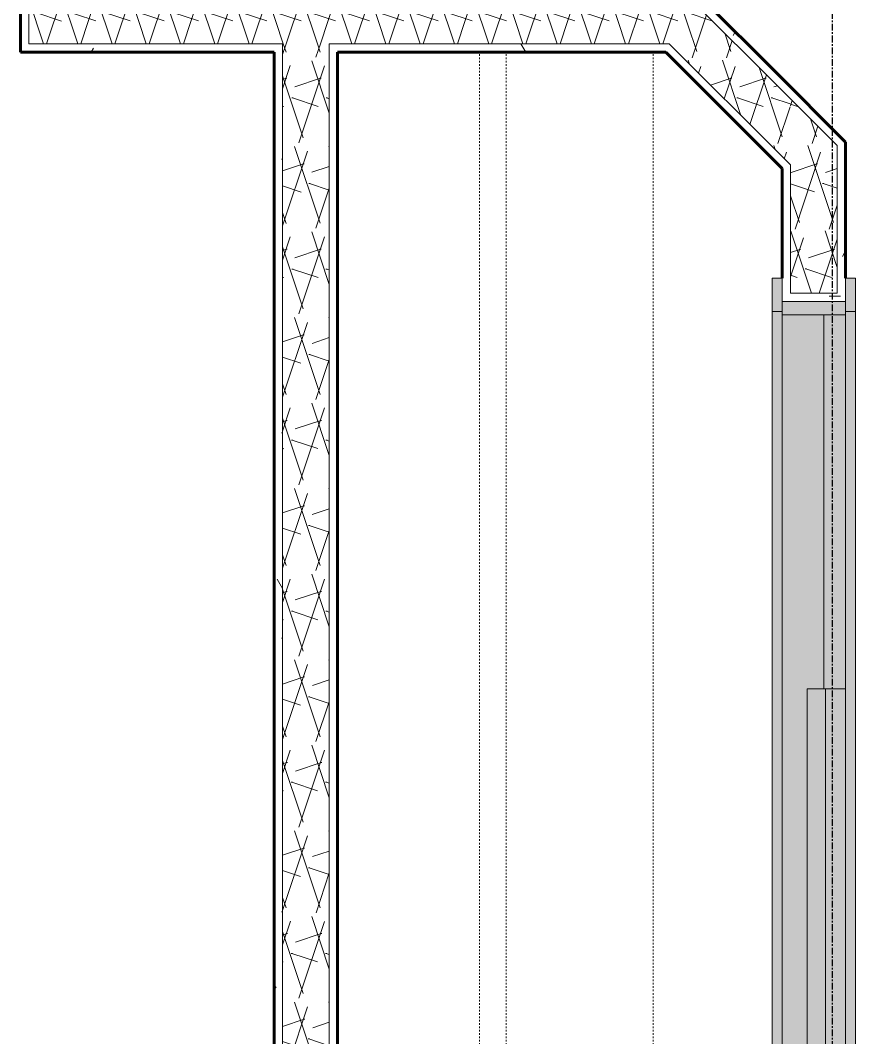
# Model space of a CAD drawing. Header units: inches. Extents: x -4110 to -1807, y 9775 to 11251.
# Drawn here: x -3542.1 to -3479.6, y 10056.5 to 10132.7 of the extents above; entities that cross this region are included whole.
import ezdxf

# ---------------------------------------------------------------- set-up
doc = ezdxf.new("R2010")
doc.units = ezdxf.units.IN
doc.header["$MEASUREMENT"] = 0
doc.linetypes.add('Dash', pattern=[0.25, 0.125, -0.125])
doc.linetypes.add('Grid Line 1_2_', pattern=[0.8749999999999999, 0.4999999999999999, -0.125, 0.125, -0.125])
for name, color, linetype, lineweight in [('0-1', 7, 'Continuous', 5), ('0-2', 10, 'Continuous', 18), ('A-DOOR', 31, 'Continuous', 18), ('A-DOOR-3', 7, 'Continuous', 9), ('A-DOOR-FRAM-1', 31, 'Continuous', 18), ('A-DOOR-FRAM-2', 7, 'Continuous', 9), ('A-WALL-3', 250, 'Continuous', 60), ('A-WALL-4', 10, 'Continuous', 18), ('A-WALL-PATT-1', 7, 'Continuous', 9), ('A-WALL-PATT-2', 253, 'Continuous', 9), ('Q-CASE-HDLN-1', 7, 'Dash', 9), ('S-GRID-1', 1, 'Grid Line 1_2_', 30)]:
    doc.layers.add(name, color=color, linetype=linetype, lineweight=lineweight)
pattern_1 = [(0, (0, 0), (20.48, 5.12), [0.845, -14.515, 0.845, -14.515, -81.92]), (0, (0, 0), (20.48, 5.12), [-30.72, 0.845, -29.875, 0.845, -14.515, -35.84]), (0, (0, 0), (20.48, 5.12), [-76.8, 0.845, -9.395, 0.845, -24.755]), (120, (7.68, 2.56), (-14.67405006737632, 15.1762002695053), [0.8449999999999999, -14.515, 0.8449999999999999, -14.515, -81.91999999999999]), (120, (7.68, 2.56), (-14.67405006737632, 15.1762002695053), [-30.72, 0.8449999999999999, -29.875, 0.8449999999999999, -14.515, -35.84]), (120, (7.68, 2.56), (-14.67405006737632, 15.1762002695053), [-76.79999999999998, 0.8449999999999999, -9.394999999999998, 0.8449999999999999, -24.755]), (240, (10.24, 12.8), (-5.805949932623669, -20.2962002695053), [0.845, -14.515, 0.845, -14.515, -81.92]), (240, (10.24, 12.8), (-5.805949932623669, -20.2962002695053), [-30.72, 0.845, -29.875, 0.845, -14.515, -35.84]), (240, (10.24, 12.8), (-5.805949932623669, -20.2962002695053), [-76.8, 0.845, -9.395, 0.845, -24.755])]
pattern_2 = [(161.57, (0.32, 0.32), (-2.560496184573631, -0.0005373861552858683), [0, -18.214, 2.022, 0]), (18.43, (-0.32, 0.32), (-2.560496184573631, 0.0005373861552860904), [0, -18.214, 2.022, 0]), (108.43, (0.32, 0.32), (1.279220909290681, -6.400876726295667), [6.069999999999999, -14.166]), (71.57, (-0.32, 0.32), (1.279220909290681, 6.400876726295667), [6.07, -14.166])]

# ---------------------------------------------------------------- blocks, each defined once
blk = doc.blocks.new('OD_CW_Closet - OD_CW_Closet-3853398-ENLARGED RCP - 2ND FLOOR PLAN - WEST')
at = {"layer": 'Q-CASE-HDLN-1'}
for p, q in [((0.7377049180327883, 22.22500000000518), (0.7377049180327883, 1.225686219186173e-13)), ((0.7377049180327883, 13.00000000000012), (110.0263019060936, 13.00000000000012)), ((0.7377049180327883, 11.00000000000012), (110.0263019060936, 11.00000000000012)), ((0.7377049180327883, 1.239008895481674e-13), (110.0263019060936, 1.239008895481674e-13))]:
    blk.add_line(p, q, dxfattribs=at)
blk = doc.blocks.new('SLIDING - FLUSH - TRIPLE PANEL - SLIDING - FLUSH - 7-0 x 6-8-3853471-ENLARGED RCP - 2ND FLOOR PLAN - WEST')
at = {"layer": 'A-DOOR'}
for points in [[(-42.25000000001119, 2.999999999995822), (-44.75000000001113, 2.999999999995822), (-44.75000000001113, 2.249999999995054), (-42.25000000001119, 2.249999999995054)], [(42.24999999998868, 2.249999999995054), (42.24999999998868, 2.999999999995822), (-42.25000000001119, 2.999999999995822), (-42.25000000001119, 2.249999999995054), (41.99999999998891, 2.249999999995054)], [(44.74999999998879, 2.249999999995054), (44.74999999998879, 2.999999999995822), (42.24999999998868, 2.999999999995822), (42.24999999998868, 2.249999999995054), (43.62499999998914, 2.249999999995054)], [(-14.00000000001131, 0.624999999995765), (-14.00000000001131, 2.249999999995054), (-42.00000000001125, 2.249999999995054), (-42.00000000001125, 0.624999999995765), (-17.12905712101144, 0.624999999995765)], [(41.99999999998891, 2.12499999999585), (13.9999999999888, 2.12499999999585), (13.9999999999888, 0.7499999999958219), (41.99999999998891, 0.7499999999958219)], [(13.9999999999888, -0.6250000000042916), (13.9999999999888, 0.7499999999958219), (-14.00000000001131, 0.7499999999958219), (-14.00000000001131, -0.6250000000042916)], [(-42.25000000001119, -2.500000000004376), (-44.75000000001113, -2.500000000004376), (-44.75000000001113, -3.250000000042831), (-42.25000000001119, -3.250000000042831)], [(42.24999999998868, -2.500000000004376), (-42.25000000001119, -2.500000000004376), (-42.25000000001119, -3.250000000042831), (42.24999999998868, -3.250000000042831)], [(44.74999999998879, -2.500000000004376), (42.24999999998868, -2.500000000004376), (42.24999999998868, -3.250000000042831), (44.74999999998879, -3.250000000042831)]]:
    blk.add_hatch(color=256, dxfattribs=at).paths.add_polyline_path(points, flags=0)
at = {"layer": 'A-DOOR-FRAM-1'}
for points in [[(-42.00000000001125, 2.249999999995054), (-43.00000000001221, 2.249999999995054), (-43.00000000001221, -2.500000000004376), (-42.00000000001125, -2.500000000004376), (-42.00000000001125, 0.624999999995765)], [(42.99999999998817, 1.624999999995452), (42.99999999998817, 2.249999999995054), (41.99999999998891, 2.249999999995054), (41.99999999998891, -2.500000000004376), (42.99999999998817, -2.500000000004376)]]:
    blk.add_hatch(color=256, dxfattribs=at).paths.add_polyline_path(points, flags=0)
h = blk.add_hatch(color=256, dxfattribs=at)
h.paths.add_polyline_path([(13.9999999999888, 0.7499999999958219), (13.9999999999888, 2.12499999999585), (41.99999999998891, 2.12499999999585), (41.99999999998891, 2.249999999995054), (-14.00000000001131, 2.249999999995054), (-14.00000000001131, 0.7499999999958219)], flags=0)
h.paths.add_polyline_path([(41.99999999998891, -2.500000000004376), (41.99999999998891, 0.7499999999958219), (13.9999999999888, 0.7499999999958219), (13.9999999999888, -0.6250000000042916), (-14.00000000001131, -0.6250000000042916), (-14.00000000001131, 0.624999999995765), (-42.00000000001125, 0.624999999995765), (-42.00000000001125, -2.500000000004376), (-17.12905712101144, -2.500000000004376)], flags=0)
at = {"layer": 'A-DOOR-3'}
for p, q in [((-44.75000000000011, 2.250000000000026), (-44.75000000000011, 3.000000000000026)), ((-42.25000000000011, 3.000000000000027), (-44.75000000000011, 3.000000000000027)), ((42.24999999999989, 3.000000000000025), (-42.25000000000012, 3.000000000000026)), ((-42.2500000000001, 2.250000000000026), (-42.2500000000001, 3.000000000000026)), ((42.24999999999988, 2.250000000000026), (42.24999999999988, 3.000000000000026)), ((42.24999999999987, 3.000000000000026), (44.74999999999987, 3.000000000000026)), ((44.74999999999987, 3.000000000000026), (44.74999999999987, 2.250000000000026)), ((-44.7500000000001, 2.250000000000026), (-42.25000000000009, 2.250000000000026)), ((-42.0000000000001, 2.250000000000026), (-42.0000000000001, 0.6249999999999587)), ((-42.0000000000001, 2.250000000000026), (-14.00000000000008, 2.250000000000026)), ((-14.00000000000008, 2.250000000000026), (-14.00000000000008, 0.6249999999999587)), ((13.99999999999991, 2.125), (13.99999999999991, 0.7499999999999999)), ((13.99999999999991, 2.125), (41.99999999999988, 2.125)), ((41.99999999999988, 2.125), (41.99999999999988, 0.7499999999999999)), ((44.74999999999987, 2.250000000000026), (42.24999999999987, 2.250000000000026)), ((-42.0000000000001, 0.6249999999999587), (-14.00000000000008, 0.6249999999999587)), ((-14.00000000000008, 0.7499999999999296), (-14.00000000000008, -0.6250000000000796)), ((-14.00000000000008, 0.7499999999999296), (13.99999999999988, 0.7499999999999296)), ((13.99999999999988, 0.7499999999999296), (13.99999999999988, -0.6250000000000796)), ((13.99999999999991, 0.7499999999999999), (41.99999999999988, 0.7499999999999999)), ((-14.00000000000008, -0.6250000000000796), (13.99999999999988, -0.6250000000000796)), ((-44.75000000000007, -3.250000000038308), (-44.75000000000007, -2.500000000038309)), ((-42.25000000000008, -2.500000000038036), (-44.75000000000007, -2.50000000003802)), ((-42.25000000000008, -3.250000000038309), (-42.25000000000008, -2.500000000038309)), ((42.24999999999989, -2.500000000038582), (44.74999999999989, -2.500000000038599)), ((42.24999999999989, -3.250000000038582), (42.2499999999999, -2.500000000038582)), ((44.74999999999989, -2.500000000038598), (44.74999999999989, -3.250000000038598)), ((-44.75000000000007, -3.25000000003802), (-42.25000000000008, -3.250000000038036)), ((-42.25000000000009, -3.250000000038309), (42.24999999999989, -3.250000000038582)), ((44.74999999999989, -3.250000000038598), (42.24999999999989, -3.250000000038582))]:
    blk.add_line(p, q, dxfattribs=at)
at = {"layer": 'A-DOOR-FRAM-2'}
for p, q in [((-42.00000000000008, 2.249999999999958), (-43.0000000000001, 2.249999999999958)), ((-43.0000000000001, 2.249999999999958), (-43.0000000000001, -2.500000000038503)), ((-42.00000000000008, 2.249999999999958), (-42.00000000000008, -2.500000000038503)), ((41.99999999999988, 2.249999999999958), (-14.0000000000001, 2.249999999999958)), ((41.99999999999988, -2.500000000038503), (41.99999999999988, 2.249999999999958)), ((41.99999999999988, 2.249999999999958), (42.99999999999989, 2.249999999999958)), ((42.99999999999989, 2.249999999999958), (42.99999999999989, -2.500000000038503)), ((-43.0000000000001, -2.500000000038503), (-42.00000000000008, -2.500000000038503)), ((-42.00000000000008, -2.500000000038503), (41.99999999999988, -2.500000000038503)), ((42.99999999999989, -2.500000000038503), (41.99999999999988, -2.500000000038503))]:
    blk.add_line(p, q, dxfattribs=at)
blk = doc.blocks.new('CTR - 1st Phase - Unit Layouts_rvt-1-ENLARGED RCP - 2ND FLOOR PLAN - WEST')
at = {"layer": 'A-WALL-PATT-1'}
h = blk.add_hatch(dxfattribs=at)
h.set_pattern_fill('FP_1', color=256, style=0, pattern_type=2)
h.set_pattern_definition(pattern_1)
h.paths.add_polyline_path([(-3480.973736679309, 10123.28051263358), (-3480.973736679309, 10124.16439611006), (-3517.742150239937, 10160.93280967068), (-3518.184091978178, 10160.49086793244), (-3481.857620155794, 10124.16439611006)], flags=0)
h = blk.add_hatch(dxfattribs=at)
h.set_pattern_fill('FP_1', color=256, style=0, pattern_type=2)
h.set_pattern_definition(pattern_1)
h.paths.add_polyline_path([(-3485.098736679309, 10121.57188168878), (-3485.098736679309, 10122.45576516527), (-3493.545964612527, 10130.90299309848), (-3494.42984808901, 10130.90299309848), (-3488.218908431385, 10124.69205344086)], flags=0)
h.paths.add_polyline_path([(-3497.92984808901, 10134.40299309849), (-3497.045964612526, 10134.40299309849), (-3520.658965712331, 10158.0159941983), (-3521.100907450573, 10157.57405246006), (-3498.55484808901, 10135.02799309848)], flags=0)
h = blk.add_hatch(dxfattribs=at)
h.set_pattern_fill('FP_1', color=256, style=0, pattern_type=2)
h.set_pattern_definition(pattern_1)
h.paths.add_polyline_path([(-3497.92984808901, 10130.27799309849), (-3493.804848089011, 10130.27799309849), (-3494.42984808901, 10130.90299309848), (-3518.973736679307, 10130.90299309848), (-3518.973736679307, 10130.27799309849), (-3518.184091978178, 10130.27799309849)], flags=0)
h.paths.add_polyline_path([(-3541.42803203954, 10130.27799309849), (-3522.473736679311, 10130.27799309849), (-3522.473736679311, 10130.90299309848), (-3541.459521460478, 10130.90299309848), (-3541.459521460478, 10130.27799309849)], flags=0)
h = blk.add_hatch(dxfattribs=at)
h.set_pattern_fill('FP_1', color=256, style=0, pattern_type=2)
h.set_pattern_definition(pattern_1)
h.paths.add_polyline_path([(-3522.473736679311, 9988.439396110656), (-3522.473736679311, 10130.27799309849), (-3523.09873667931, 10130.27799309849), (-3523.09873667931, 9988.439396110656)], flags=0)
h = blk.add_hatch(dxfattribs=at)
h.set_pattern_fill('FP_1', color=256, style=0, pattern_type=2)
h.set_pattern_definition(pattern_1)
h.paths.add_polyline_path([(-3518.959685420314, 9989.064396110658), (-3518.34873667931, 9989.064396110658), (-3518.34873667931, 10016.86439611042), (-3518.97373667931, 10016.86439611042), (-3518.97373667931, 9989.064396110658)], flags=0)
h.paths.add_polyline_path([(-3518.97373667931, 10020.36439611042), (-3518.34873667931, 10020.36439611042), (-3518.34873667931, 10130.27799309849), (-3518.973736679307, 10130.27799309849), (-3518.97373667931, 10085.74345323142)], flags=0)
h = blk.add_hatch(dxfattribs=at)
h.set_pattern_fill('FP_1', color=256, style=0, pattern_type=2)
h.set_pattern_definition(pattern_1)
h.paths.add_polyline_path([(-3480.34873667931, 9989.064396110658), (-3480.34873667931, 10025.61439611042), (-3482.72373667931, 10025.61439611042), (-3482.72373667931, 10024.98939611042), (-3480.973736679309, 10024.98939611042), (-3480.973736679309, 9989.064396110658)], flags=0)
h.paths.add_polyline_path([(-3481.008305263382, 10111.61439611042), (-3480.34873667931, 10111.61439611042), (-3480.34873667931, 10123.53939611006), (-3480.973736679309, 10124.16439611006), (-3480.973736679309, 10112.23939611042), (-3482.72373667931, 10112.23939611042), (-3482.72373667931, 10111.61439611042)], flags=0)
at = {"layer": 'A-WALL-PATT-2'}
h = blk.add_hatch(dxfattribs=at)
h.set_pattern_fill('FP_2', color=256, style=0, pattern_type=2)
h.set_pattern_definition(pattern_2)
h.paths.add_polyline_path([(-3484.47373667931, 10121.83076516527), (-3484.501462739615, 10126.80823869388), (-3518.626033716419, 10160.93280967068), (-3521.100907450573, 10158.45793593653), (-3485.098736679309, 10122.45576516527)], flags=0)
h = blk.add_hatch(dxfattribs=at)
h.set_pattern_fill('FP_2', color=256, style=0, pattern_type=2)
h.set_pattern_definition(pattern_2)
h.paths.add_polyline_path([(-3541.459521460478, 10130.90299309848), (-3537.959521460477, 10130.90299309848), (-3537.959521460477, 10146.54906939493), (-3541.459521460478, 10143.04906939493), (-3541.459521460478, 10134.40299309849)], flags=0)
h = blk.add_hatch(dxfattribs=at)
h.set_pattern_fill('FP_2', color=256, style=0, pattern_type=2)
h.set_pattern_definition(pattern_2)
h.paths.add_polyline_path([(-3537.959521460477, 10130.90299309848), (-3493.545964612528, 10130.90299309848), (-3497.045964612526, 10134.40299309849), (-3537.959521460477, 10134.40299309849), (-3537.959521460477, 10130.93043275186)], flags=0)
h = blk.add_hatch(dxfattribs=at)
h.set_pattern_fill('FP_2', color=256, style=0, pattern_type=2)
h.set_pattern_definition(pattern_2)
h.paths.add_polyline_path([(-3522.473736679311, 9988.439396110512), (-3518.97373667931, 9988.439396110656), (-3518.977310931431, 10130.90299309848), (-3522.473736679308, 10130.90299309848), (-3522.473736679311, 10003.61388230651)], flags=0)
h = blk.add_hatch(dxfattribs=at)
h.set_pattern_fill('FP_2', color=256, style=0, pattern_type=2)
h.set_pattern_definition(pattern_2)
h.paths.add_polyline_path([(-3482.723736679321, 9989.064396110658), (-3480.973736679309, 9989.064396110658), (-3480.973736679309, 10024.98939611042), (-3484.47373667931, 10024.98939611042), (-3484.47373667931, 9989.064396110658)], flags=0)
h.paths.add_polyline_path([(-3484.47373667931, 10112.23939611042), (-3480.973736679309, 10112.23939611042), (-3480.973736679309, 10123.28051263358), (-3484.47373667931, 10126.78051263357), (-3484.47373667931, 10121.57188168878)], flags=0)
at = {"layer": 'A-WALL-3'}
for p, q in [((-3517.388596849339, 10160.57925628008), (-3485.098736679305, 10128.28939611005)), ((-3542.084521460473, 10130.27799309847), (-3542.084521460474, 10143.3079528714)), ((-3541.459521460473, 10130.27799309847), (-3542.084521460473, 10130.27799309847)), ((-3537.334521460474, 10130.27799309847), (-3541.459521460473, 10130.27799309847)), ((-3523.098736679303, 10130.27799309847), (-3537.334521460474, 10130.27799309847)), ((-3523.098736679306, 9988.439396110502), (-3523.098736679303, 10130.27799309847)), ((-3518.348736679303, 10130.27799309847), (-3518.348736679306, 10020.98939611041)), ((-3493.804848089006, 10130.27799309847), (-3518.348736679303, 10130.27799309847)), ((-3485.098736679305, 10121.57188168877), (-3493.804848089007, 10130.27799309847)), ((-3485.098736679305, 10128.28939611005), (-3480.973736679305, 10124.16439611005)), ((-3480.973736679305, 10124.16439611005), (-3480.348736679306, 10123.53939611005)), ((-3480.348736679306, 10123.53939611005), (-3480.348736679306, 10113.36439611041)), ((-3485.098736679305, 10113.36439611041), (-3485.098736679305, 10121.57188168877))]:
    blk.add_line(p, q, dxfattribs=at)
at = {"layer": 'A-WALL-4'}
for p, q in [((-3518.184091978174, 10160.49086793243), (-3485.098736679305, 10127.40551263356)), ((-3541.459521460474, 10143.04906939492), (-3541.459521460473, 10130.90299309847)), ((-3541.459521460473, 10130.90299309847), (-3537.959521460473, 10130.90299309847)), ((-3537.959521460473, 10130.90299309847), (-3537.334521460474, 10130.90299309847)), ((-3537.334521460474, 10130.90299309847), (-3522.473736679303, 10130.90299309847)), ((-3522.473736679303, 10130.27799309847), (-3522.473736679303, 10130.90299309847)), ((-3522.473736679303, 10130.90299309847), (-3522.473736679303, 10130.27799309847)), ((-3518.973736679303, 10130.27799309847), (-3518.973736679303, 10130.90299309847)), ((-3518.973736679303, 10130.27799309847), (-3518.973736679303, 10130.90299309847)), ((-3518.973736679303, 10130.90299309847), (-3494.429848089006, 10130.90299309847)), ((-3494.429848089007, 10130.90299309847), (-3493.545964612524, 10130.90299309847)), ((-3493.545964612523, 10130.90299309847), (-3485.098736679305, 10122.45576516526)), ((-3522.473736679307, 9988.439396110502), (-3522.473736679303, 10130.27799309847)), ((-3518.973736679306, 10020.36439611041), (-3518.973736679303, 10130.27799309847)), ((-3484.473736679306, 10126.78051263356), (-3485.098736679305, 10127.40551263356)), ((-3480.973736679305, 10123.28051263356), (-3484.473736679306, 10126.78051263356)), ((-3480.973736679305, 10123.28051263356), (-3480.973736679305, 10112.23939611041)), ((-3484.473736679306, 10121.83076516526), (-3485.098736679305, 10122.45576516526)), ((-3484.473736679306, 10112.23939611041), (-3484.473736679306, 10121.83076516526)), ((-3482.723736679306, 10112.23939611041), (-3484.473736679306, 10112.23939611041)), ((-3480.973736679305, 10112.23939611041), (-3482.723736679306, 10112.23939611041))]:
    blk.add_line(p, q, dxfattribs=at)
at = {"layer": '0-2'}
for name, p, rotation in [('OD_CW_Closet - OD_CW_Closet-3853398-ENLARGED RCP - 2ND FLOOR PLAN - WEST', (-3494.748736679735, 10020.25169119238), 90.00000000000412), ('SLIDING - FLUSH - TRIPLE PANEL - SLIDING - FLUSH - 7-0 x 6-8-3853471-ENLARGED RCP - 2ND FLOOR PLAN - WEST', (-3482.598736679305, 10068.61439611041), 270)]:
    blk.add_blockref(name, p, dxfattribs=dict(at, rotation=rotation))
blk = doc.blocks.new('CTR - 1st Phase - Structure_rvt-1-ENLARGED RCP - 2ND FLOOR PLAN - WEST')
at = {"layer": 'S-GRID-1'}
blk.add_line((-3481.323736679716, 9774.881859448018), (-3481.323736679703, 11217.92614005461), dxfattribs=at)

msp = doc.modelspace()

# ---------------------------------------------------------------- block references
at = {"layer": '0-1'}
for name in ['CTR - 1st Phase - Structure_rvt-1-ENLARGED RCP - 2ND FLOOR PLAN - WEST', 'CTR - 1st Phase - Unit Layouts_rvt-1-ENLARGED RCP - 2ND FLOOR PLAN - WEST']:
    msp.add_blockref(name, (0, 0), dxfattribs=at)

doc.saveas('drawing.dxf')
